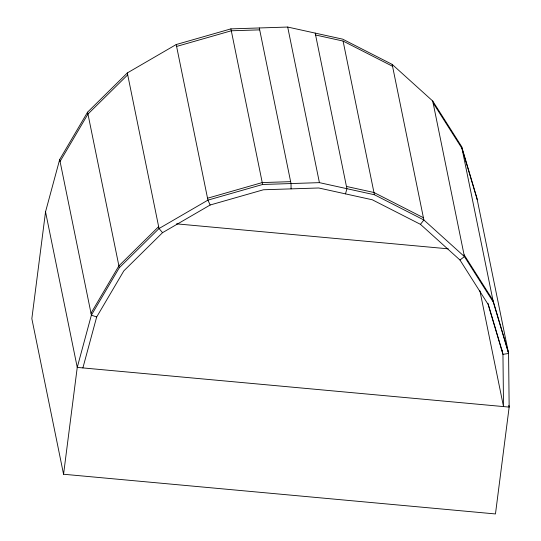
<?xml version="1.0" encoding="UTF-8"?>
<svg xmlns="http://www.w3.org/2000/svg" width="541" height="541" viewBox="0 0 541 541"><rect width="100%" height="100%" fill="white"/><g stroke="black" fill="none" stroke-linecap="round" stroke-linejoin="round"><path stroke-width="0.81" d="M45.539 211.815L31.845 318.663L63.561 474.247L495.461 513.95L509.155 407.103L508.581 353.469L476.864 197.878L461.615 146.55L432.719 101.018L392.164 64.386L342.696 39.162L287.697 27.05L230.912 28.883L176.21 44.538L127.318 72.94L87.574 112.163L59.679 159.534L45.539 211.815L77.248 367.4L63.561 474.247M82.888 367.921L96.663 317.006L123.828 270.872L162.537 232.677L210.151 205.012L263.426 189.769L318.73 187.984L372.289 199.778L420.465 224.346L459.965 260.018L488.104 304.36L502.954 354.348L503.515 406.582L479.894 290.72M345.51 193.881L346.909 188.694L315.2 33.102M60.065 161.428L87.96 114.063L127.71 74.841M91.003 313.225L118.898 265.854L158.648 226.638M502.062 349.98L502.954 354.348L508.581 353.469L493.324 302.135L464.435 256.603L423.873 219.977L374.413 194.746L319.413 182.642L262.628 184.474L207.927 200.129L159.034 228.532L119.284 267.754L91.388 315.119L77.248 367.4L509.155 407.103L508.817 405.446M420.465 224.346L423.873 219.977L392.164 64.386M459.965 260.018L464.435 256.603L432.719 101.018M176.596 46.438L231.298 30.783L259.694 29.863M207.541 198.229L262.243 182.574L290.632 181.661M176.522 223.852L448.246 248.833M315.586 35.003L343.082 41.055L392.55 66.286M346.45 186.435L373.953 192.495L423.414 217.719M96.663 317.006L91.388 315.119L59.679 159.534M162.537 232.677L159.034 228.532L127.318 72.94M433.111 102.912L462 148.444L477.25 199.778M464.05 254.71L492.939 300.241L508.188 351.569M210.151 205.012L207.927 200.129L176.21 44.538M487.955 303.271L502.569 352.455M461.615 146.55L493.324 302.135M343.082 41.055L374.413 194.746M287.697 27.05L319.413 182.642M259.308 27.97L291.017 183.555L291.078 188.877M230.912 28.883L262.628 184.474M87.574 112.163L119.284 267.754"/></g></svg>
